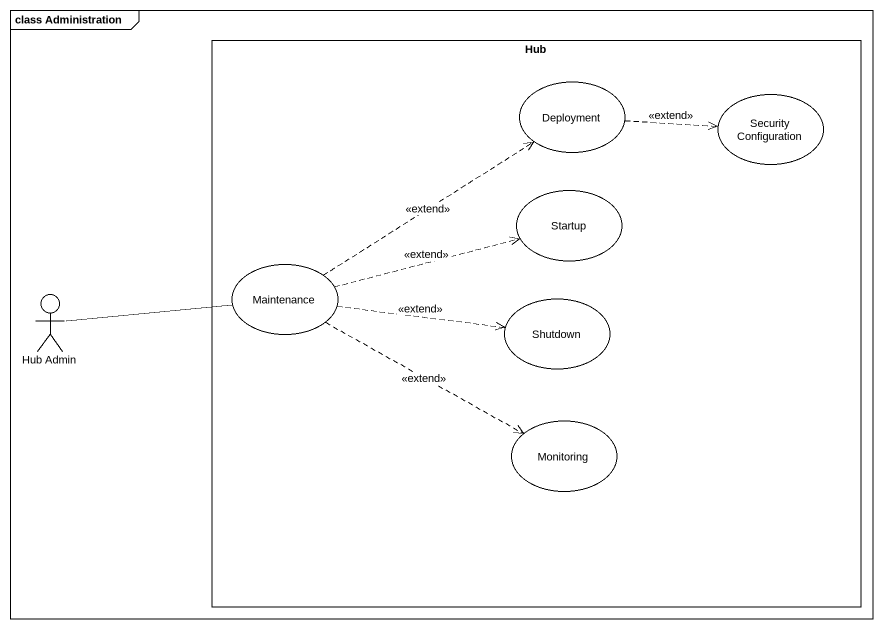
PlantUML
@startuml
mainframe class Administration
rectangle Hub {
  usecase Deployment
  usecase "Security Configuration" as Security_Configuration
  usecase Startup
  usecase Maintenance
  usecase Shutdown
  usecase Monitoring
}
actor "Hub Admin" as Hub_Admin
Deployment .right.> Security_Configuration : <<extend>>
Maintenance .up.> Deployment : <<extend>>
Maintenance .right.> Startup : <<extend>>
Maintenance .right.> Shutdown : <<extend>>
Maintenance .right.> Monitoring : <<extend>>
Hub_Admin -right- Maintenance
@enduml
